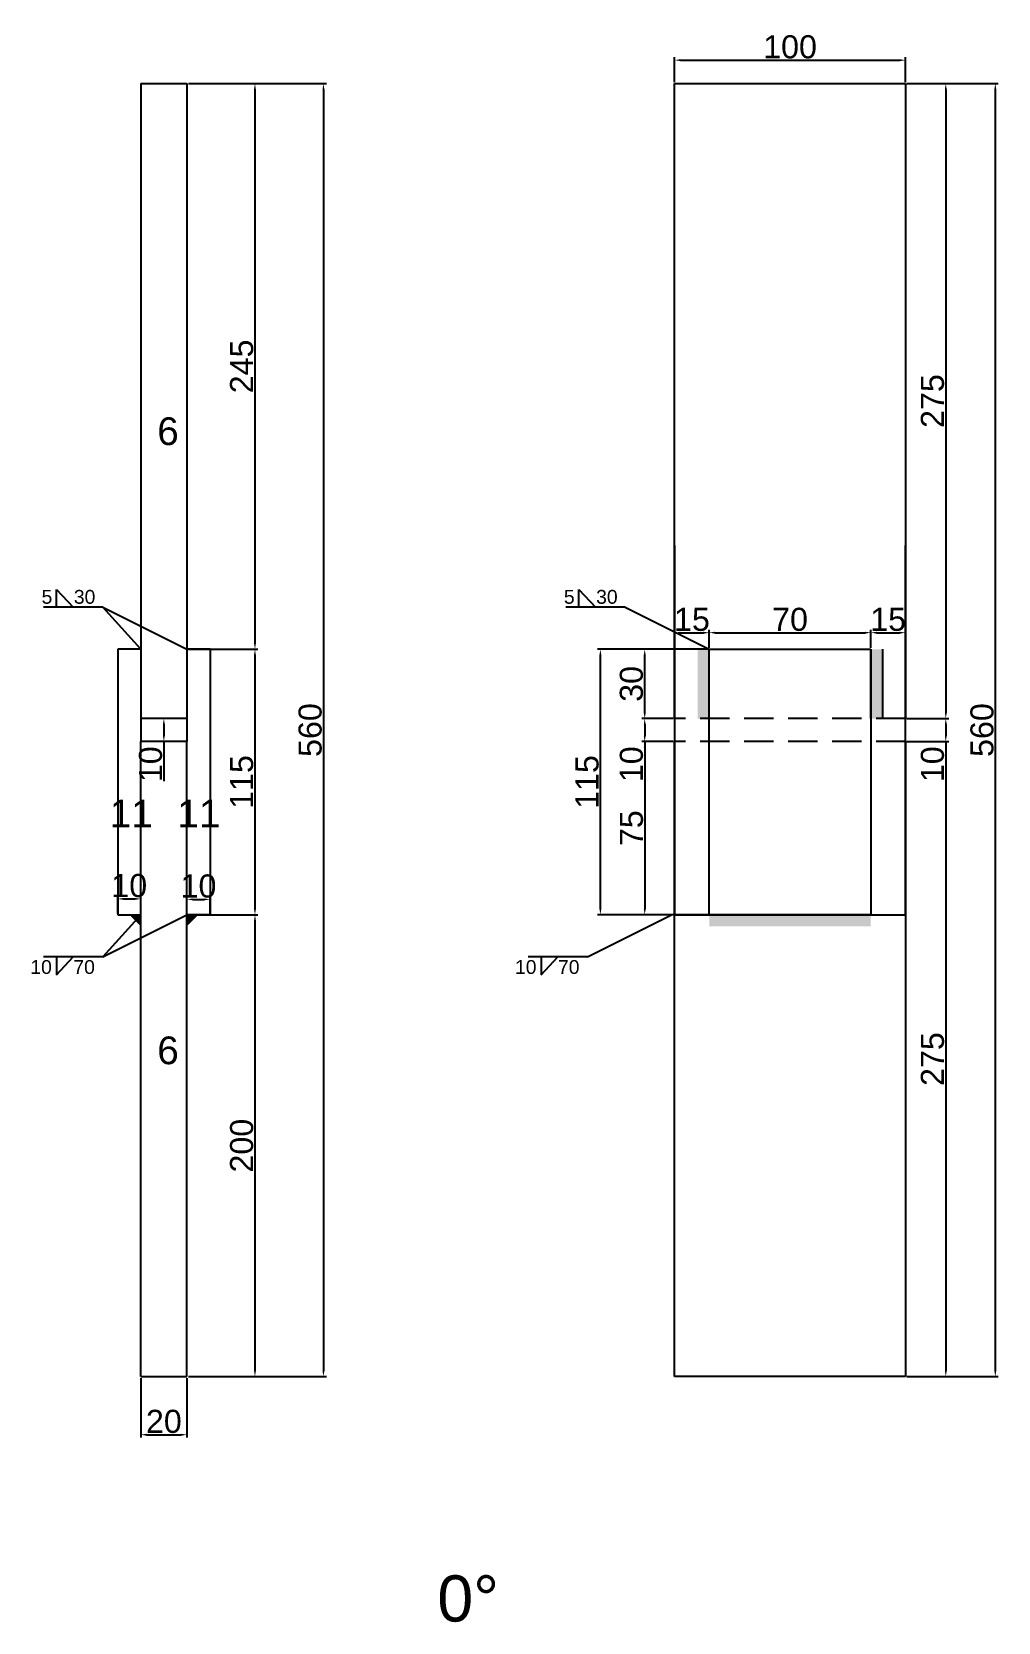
# Model space of a CAD drawing. Header units: millimetres. Extents: x 2042 to 7979, y 1265 to 2032.
# Drawn here: x 7560 to 7979, y 1265 to 1954 of the extents above; entities that cross this region are included whole.
import ezdxf

# ---------------------------------------------------------------- set-up
doc = ezdxf.new("R2010")
doc.units = ezdxf.units.MM
doc.linetypes.add('DASHED', pattern=[19.05, 12.7, -6.35])
for name, color, linetype in [('尺寸标注', 6, 'Continuous'), ('标号', 4, 'Continuous'), ('焊缝', 250, 'Continuous')]:
    doc.layers.add(name, color=color, linetype=linetype)
doc.styles.get("Standard").update_dxf_attribs({"font": 'arial.ttf'})
doc.dimstyles.new('ISO-25-JHF', dxfattribs={"dimtxt": 10, "dimasz": 2.5, "dimexe": 1.25, "dimexo": 0.625, "dimtad": 1, "dimtxsty": 'Standard', "dimcen": 2.5, "dimadec": 0, "dimazin": 0, "dimtfac": 1, "dimtmove": 0, "dimatfit": 3, "dimfxl": 0, "dimarcsym": 0})

# ---------------------------------------------------------------- blocks, each defined once
blk = doc.blocks.new('*D330')
at = {"layer": 'Defpoints', "color": 0, "transparency": 16777216}
for p in [(7938.76, 1941.79), (7838.76, 1931.65), (7938.76, 1931.65)]:
    blk.add_point(p, dxfattribs=at)
at = {"layer": '尺寸标注', "color": 0, "lineweight": -2, "transparency": 16777216}
for p, q in [((7838.76, 1932.27), (7838.76, 1943.04)), ((7938.76, 1932.27), (7938.76, 1943.04)), ((7841.26, 1941.79), (7936.26, 1941.79))]:
    blk.add_line(p, q, dxfattribs=at)
at = {"layer": '尺寸标注', "color": 0, "transparency": 16777216}
for points in [[(7841.26, 1942.2), (7841.26, 1941.37), (7838.76, 1941.79)], [(7936.26, 1942.2), (7936.26, 1941.37), (7938.76, 1941.79)]]:
    blk.add_solid(points, dxfattribs=at)
at = {"layer": '尺寸标注', "color": 0, "transparency": 16777216, "insert": (7888.76, 1947.52), "char_height": 10, "attachment_point": 5}
blk.add_mtext('100', dxfattribs=at)
blk = doc.blocks.new('*D331')
at = {"layer": 'Defpoints', "color": 0, "transparency": 16777216}
for p in [(7938.76, 1931.65), (7938.76, 1656.65), (7956.23, 1656.65)]:
    blk.add_point(p, dxfattribs=at)
at = {"layer": '尺寸标注', "color": 0, "lineweight": -2, "transparency": 16777216}
for p, q in [((7939.38, 1931.65), (7957.48, 1931.65)), ((7956.23, 1929.15), (7956.23, 1659.15)), ((7939.38, 1656.65), (7957.48, 1656.65))]:
    blk.add_line(p, q, dxfattribs=at)
at = {"layer": '尺寸标注', "color": 0, "transparency": 16777216}
for points in [[(7955.82, 1929.15), (7956.65, 1929.15), (7956.23, 1931.65)], [(7955.82, 1659.15), (7956.65, 1659.15), (7956.23, 1656.65)]]:
    blk.add_solid(points, dxfattribs=at)
at = {"layer": '尺寸标注', "color": 0, "transparency": 16777216, "insert": (7950.5, 1794.15), "char_height": 10, "attachment_point": 5, "rotation": 90}
blk.add_mtext('275', dxfattribs=at)
blk = doc.blocks.new('*D332')
at = {"layer": 'Defpoints', "color": 0, "transparency": 16777216}
for p in [(7938.76, 1656.65), (7938.76, 1646.65), (7956.23, 1646.65)]:
    blk.add_point(p, dxfattribs=at)
at = {"layer": '尺寸标注', "color": 0, "lineweight": -2, "transparency": 16777216}
for p, q in [((7939.38, 1656.65), (7957.48, 1656.65)), ((7956.23, 1654.15), (7956.23, 1649.15)), ((7939.38, 1646.65), (7957.48, 1646.65)), ((7956.23, 1646.65), (7956.23, 1629.55))]:
    blk.add_line(p, q, dxfattribs=at)
at = {"layer": '尺寸标注', "color": 0, "transparency": 16777216}
for points in [[(7955.82, 1654.15), (7956.65, 1654.15), (7956.23, 1656.65)], [(7955.82, 1649.15), (7956.65, 1649.15), (7956.23, 1646.65)]]:
    blk.add_solid(points, dxfattribs=at)
at = {"layer": '尺寸标注', "color": 0, "transparency": 16777216, "insert": (7950.5, 1636.85), "char_height": 10, "attachment_point": 5, "rotation": 90}
blk.add_mtext('10', dxfattribs=at)
blk = doc.blocks.new('*D333')
at = {"layer": 'Defpoints', "color": 0, "transparency": 16777216}
for p in [(7938.76, 1646.65), (7938.76, 1371.65), (7956.23, 1371.65)]:
    blk.add_point(p, dxfattribs=at)
at = {"layer": '尺寸标注', "color": 0, "lineweight": -2, "transparency": 16777216}
for p, q in [((7939.38, 1646.65), (7957.48, 1646.65)), ((7956.23, 1644.15), (7956.23, 1374.15)), ((7939.38, 1371.65), (7957.48, 1371.65))]:
    blk.add_line(p, q, dxfattribs=at)
at = {"layer": '尺寸标注', "color": 0, "transparency": 16777216}
for points in [[(7955.82, 1644.15), (7956.65, 1644.15), (7956.23, 1646.65)], [(7955.82, 1374.15), (7956.65, 1374.15), (7956.23, 1371.65)]]:
    blk.add_solid(points, dxfattribs=at)
at = {"layer": '尺寸标注', "color": 0, "transparency": 16777216, "insert": (7950.5, 1509.15), "char_height": 10, "attachment_point": 5, "rotation": 90}
blk.add_mtext('275', dxfattribs=at)
blk = doc.blocks.new('*D225')
at = {"layer": 'Defpoints', "color": 0, "transparency": 16777216}
for p in [(7938.76, 1931.65), (7938.76, 1371.65), (7977.69, 1371.65)]:
    blk.add_point(p, dxfattribs=at)
at = {"layer": '尺寸标注', "color": 0, "lineweight": -2, "transparency": 16777216}
for p, q in [((7939.38, 1931.65), (7978.94, 1931.65)), ((7977.69, 1929.15), (7977.69, 1374.15)), ((7939.38, 1371.65), (7978.94, 1371.65))]:
    blk.add_line(p, q, dxfattribs=at)
at = {"layer": '尺寸标注', "color": 0, "transparency": 16777216}
for points in [[(7977.27, 1929.15), (7978.1, 1929.15), (7977.69, 1931.65)], [(7977.27, 1374.15), (7978.1, 1374.15), (7977.69, 1371.65)]]:
    blk.add_solid(points, dxfattribs=at)
at = {"layer": '尺寸标注', "color": 0, "transparency": 16777216, "insert": (7971.96, 1651.65), "char_height": 10, "attachment_point": 5, "rotation": 90}
blk.add_mtext('560', dxfattribs=at)
blk = doc.blocks.new('*D334')
at = {"layer": 'Defpoints', "color": 0, "transparency": 16777216}
for p in [(7607.49, 1371.65), (7627.49, 1371.65), (7627.49, 1346.45)]:
    blk.add_point(p, dxfattribs=at)
at = {"layer": '尺寸标注', "color": 0, "lineweight": -2, "transparency": 16777216}
for p, q in [((7607.49, 1371.02), (7607.49, 1345.2)), ((7627.49, 1371.02), (7627.49, 1345.2)), ((7609.99, 1346.45), (7624.99, 1346.45))]:
    blk.add_line(p, q, dxfattribs=at)
at = {"layer": '尺寸标注', "color": 0, "transparency": 16777216}
for points in [[(7609.99, 1346.87), (7609.99, 1346.03), (7607.49, 1346.45)], [(7624.99, 1346.87), (7624.99, 1346.03), (7627.49, 1346.45)]]:
    blk.add_solid(points, dxfattribs=at)
at = {"layer": '尺寸标注', "color": 0, "transparency": 16777216, "insert": (7617.49, 1352.18), "char_height": 10, "attachment_point": 5}
blk.add_mtext('20', dxfattribs=at)
blk = doc.blocks.new('*D335')
at = {"layer": 'Defpoints', "color": 0, "transparency": 16777216}
for p in [(7607.49, 1578.53), (7597.49, 1571.65), (7607.49, 1571.65)]:
    blk.add_point(p, dxfattribs=at)
at = {"layer": '尺寸标注', "color": 0, "lineweight": -2, "transparency": 16777216}
for p, q in [((7597.49, 1572.27), (7597.49, 1579.78)), ((7599.99, 1578.53), (7604.99, 1578.53)), ((7607.49, 1572.27), (7607.49, 1579.78))]:
    blk.add_line(p, q, dxfattribs=at)
at = {"layer": '尺寸标注', "color": 0, "transparency": 16777216}
for points in [[(7599.99, 1578.95), (7599.99, 1578.11), (7597.49, 1578.53)], [(7604.99, 1578.95), (7604.99, 1578.11), (7607.49, 1578.53)]]:
    blk.add_solid(points, dxfattribs=at)
at = {"layer": '尺寸标注', "color": 0, "transparency": 16777216, "insert": (7602.49, 1584.26), "char_height": 10, "attachment_point": 5}
blk.add_mtext('10', dxfattribs=at)
blk = doc.blocks.new('*D311')
at = {"layer": 'Defpoints', "color": 0, "transparency": 16777216}
for p in [(7637.49, 1578.32), (7627.49, 1571.65), (7637.49, 1571.65)]:
    blk.add_point(p, dxfattribs=at)
at = {"layer": '尺寸标注', "color": 0, "lineweight": -2, "transparency": 16777216}
for p, q in [((7627.49, 1572.27), (7627.49, 1579.57)), ((7629.99, 1578.32), (7634.99, 1578.32)), ((7637.49, 1572.27), (7637.49, 1579.57))]:
    blk.add_line(p, q, dxfattribs=at)
at = {"layer": '尺寸标注', "color": 0, "transparency": 16777216}
for points in [[(7629.99, 1578.73), (7629.99, 1577.9), (7627.49, 1578.32)], [(7634.99, 1578.73), (7634.99, 1577.9), (7637.49, 1578.32)]]:
    blk.add_solid(points, dxfattribs=at)
at = {"layer": '尺寸标注', "color": 0, "transparency": 16777216, "insert": (7632.49, 1584.05), "char_height": 10, "attachment_point": 5}
blk.add_mtext('10', dxfattribs=at)
blk = doc.blocks.new('*D312')
at = {"layer": 'Defpoints', "color": 0, "transparency": 16777216}
for p in [(7627.49, 1931.65), (7627.49, 1686.65), (7656.96, 1686.65)]:
    blk.add_point(p, dxfattribs=at)
at = {"layer": '尺寸标注', "color": 0, "lineweight": -2, "transparency": 16777216}
for p, q in [((7628.11, 1931.65), (7658.21, 1931.65)), ((7656.96, 1929.15), (7656.96, 1689.15)), ((7628.11, 1686.65), (7658.21, 1686.65))]:
    blk.add_line(p, q, dxfattribs=at)
at = {"layer": '尺寸标注', "color": 0, "transparency": 16777216}
for points in [[(7656.54, 1929.15), (7657.37, 1929.15), (7656.96, 1931.65)], [(7656.54, 1689.15), (7657.37, 1689.15), (7656.96, 1686.65)]]:
    blk.add_solid(points, dxfattribs=at)
at = {"layer": '尺寸标注', "color": 0, "transparency": 16777216, "insert": (7651.23, 1809.15), "char_height": 10, "attachment_point": 5, "rotation": 90}
blk.add_mtext('245', dxfattribs=at)
blk = doc.blocks.new('*D313')
at = {"layer": 'Defpoints', "color": 0, "transparency": 16777216}
for p in [(7637.49, 1686.65), (7637.49, 1571.65), (7656.96, 1571.65)]:
    blk.add_point(p, dxfattribs=at)
at = {"layer": '尺寸标注', "color": 0, "lineweight": -2, "transparency": 16777216}
for p, q in [((7638.11, 1686.65), (7658.21, 1686.65)), ((7656.96, 1684.15), (7656.96, 1574.15)), ((7638.11, 1571.65), (7658.21, 1571.65))]:
    blk.add_line(p, q, dxfattribs=at)
at = {"layer": '尺寸标注', "color": 0, "transparency": 16777216}
for points in [[(7656.54, 1684.15), (7657.37, 1684.15), (7656.96, 1686.65)], [(7656.54, 1574.15), (7657.37, 1574.15), (7656.96, 1571.65)]]:
    blk.add_solid(points, dxfattribs=at)
at = {"layer": '尺寸标注', "color": 0, "transparency": 16777216, "insert": (7651.23, 1629.15), "char_height": 10, "attachment_point": 5, "rotation": 90}
blk.add_mtext('115', dxfattribs=at)
blk = doc.blocks.new('*D314')
at = {"layer": 'Defpoints', "color": 0, "transparency": 16777216}
for p in [(7627.49, 1571.65), (7627.49, 1371.65), (7656.96, 1371.65)]:
    blk.add_point(p, dxfattribs=at)
at = {"layer": '尺寸标注', "color": 0, "lineweight": -2, "transparency": 16777216}
for p, q in [((7628.11, 1571.65), (7658.21, 1571.65)), ((7656.96, 1569.15), (7656.96, 1374.15)), ((7628.11, 1371.65), (7658.21, 1371.65))]:
    blk.add_line(p, q, dxfattribs=at)
at = {"layer": '尺寸标注', "color": 0, "transparency": 16777216}
for points in [[(7656.54, 1569.15), (7657.37, 1569.15), (7656.96, 1571.65)], [(7656.54, 1374.15), (7657.37, 1374.15), (7656.96, 1371.65)]]:
    blk.add_solid(points, dxfattribs=at)
at = {"layer": '尺寸标注', "color": 0, "transparency": 16777216, "insert": (7651.23, 1471.65), "char_height": 10, "attachment_point": 5, "rotation": 90}
blk.add_mtext('200', dxfattribs=at)
blk = doc.blocks.new('*D217')
at = {"layer": 'Defpoints', "color": 0, "transparency": 16777216}
for p in [(7628.11, 1931.65), (7628.11, 1371.65), (7686.63, 1371.65)]:
    blk.add_point(p, dxfattribs=at)
at = {"layer": '尺寸标注', "color": 0, "lineweight": -2, "transparency": 16777216}
for p, q in [((7628.74, 1931.65), (7687.88, 1931.65)), ((7686.63, 1929.15), (7686.63, 1374.15)), ((7628.74, 1371.65), (7687.88, 1371.65))]:
    blk.add_line(p, q, dxfattribs=at)
at = {"layer": '尺寸标注', "color": 0, "transparency": 16777216}
for points in [[(7686.21, 1929.15), (7687.04, 1929.15), (7686.63, 1931.65)], [(7686.21, 1374.15), (7687.04, 1374.15), (7686.63, 1371.65)]]:
    blk.add_solid(points, dxfattribs=at)
at = {"layer": '尺寸标注', "color": 0, "transparency": 16777216, "insert": (7680.9, 1651.65), "char_height": 10, "attachment_point": 5, "rotation": 90}
blk.add_mtext('560', dxfattribs=at)
blk = doc.blocks.new('*D315')
at = {"layer": 'Defpoints', "color": 0, "transparency": 16777216}
for p in [(7627.49, 1656.65), (7617.49, 1646.65), (7627.49, 1646.65)]:
    blk.add_point(p, dxfattribs=at)
at = {"layer": '尺寸标注', "color": 0, "lineweight": -2, "transparency": 16777216}
for p, q in [((7626.86, 1656.65), (7616.24, 1656.65)), ((7617.49, 1654.15), (7617.49, 1649.15)), ((7626.86, 1646.65), (7616.24, 1646.65)), ((7617.49, 1646.65), (7617.49, 1629.55))]:
    blk.add_line(p, q, dxfattribs=at)
at = {"layer": '尺寸标注', "color": 0, "transparency": 16777216}
for points in [[(7617.07, 1654.15), (7617.91, 1654.15), (7617.49, 1656.65)], [(7617.07, 1649.15), (7617.91, 1649.15), (7617.49, 1646.65)]]:
    blk.add_solid(points, dxfattribs=at)
at = {"layer": '尺寸标注', "color": 0, "transparency": 16777216, "insert": (7611.76, 1636.85), "char_height": 10, "attachment_point": 5, "rotation": 90}
blk.add_mtext('10', dxfattribs=at)
blk = doc.blocks.new('*D316')
at = {"layer": 'Defpoints', "color": 0, "transparency": 16777216}
for p in [(7806.6, 1686.65), (7853.76, 1686.65), (7853.76, 1571.65)]:
    blk.add_point(p, dxfattribs=at)
at = {"layer": '尺寸标注', "color": 0, "lineweight": -2, "transparency": 16777216}
for p, q in [((7853.13, 1686.65), (7805.35, 1686.65)), ((7806.6, 1574.15), (7806.6, 1684.15)), ((7853.13, 1571.65), (7805.35, 1571.65))]:
    blk.add_line(p, q, dxfattribs=at)
at = {"layer": '尺寸标注', "color": 0, "transparency": 16777216}
for points in [[(7806.18, 1684.15), (7807.01, 1684.15), (7806.6, 1686.65)], [(7806.18, 1574.15), (7807.01, 1574.15), (7806.6, 1571.65)]]:
    blk.add_solid(points, dxfattribs=at)
at = {"layer": '尺寸标注', "color": 0, "transparency": 16777216, "insert": (7800.87, 1629.15), "char_height": 10, "attachment_point": 5, "rotation": 90}
blk.add_mtext('115', dxfattribs=at)
blk = doc.blocks.new('*D218')
at = {"layer": 'Defpoints', "color": 0, "transparency": 16777216}
for p in [(7825.81, 1686.65), (7838.76, 1686.65), (7838.76, 1656.65)]:
    blk.add_point(p, dxfattribs=at)
at = {"layer": '尺寸标注', "color": 0, "lineweight": -2, "transparency": 16777216}
for p, q in [((7838.13, 1686.65), (7824.56, 1686.65)), ((7825.81, 1659.15), (7825.81, 1684.15)), ((7838.13, 1656.65), (7824.56, 1656.65))]:
    blk.add_line(p, q, dxfattribs=at)
at = {"layer": '尺寸标注', "color": 0, "transparency": 16777216}
for points in [[(7825.39, 1684.15), (7826.22, 1684.15), (7825.81, 1686.65)], [(7825.39, 1659.15), (7826.22, 1659.15), (7825.81, 1656.65)]]:
    blk.add_solid(points, dxfattribs=at)
at = {"layer": '尺寸标注', "color": 0, "transparency": 16777216, "insert": (7820.07, 1671.65), "char_height": 10, "attachment_point": 5, "rotation": 90}
blk.add_mtext('30', dxfattribs=at)
blk = doc.blocks.new('*D317')
at = {"layer": 'Defpoints', "color": 0, "transparency": 16777216}
for p in [(7853.76, 1693.82), (7838.76, 1686.65), (7853.76, 1686.65)]:
    blk.add_point(p, dxfattribs=at)
at = {"layer": '尺寸标注', "color": 0, "lineweight": -2, "transparency": 16777216}
for p, q in [((7838.76, 1687.27), (7838.76, 1695.07)), ((7853.76, 1687.27), (7853.76, 1695.07)), ((7841.26, 1693.82), (7851.26, 1693.82))]:
    blk.add_line(p, q, dxfattribs=at)
at = {"layer": '尺寸标注', "color": 0, "transparency": 16777216}
for points in [[(7841.26, 1694.24), (7841.26, 1693.4), (7838.76, 1693.82)], [(7851.26, 1694.24), (7851.26, 1693.4), (7853.76, 1693.82)]]:
    blk.add_solid(points, dxfattribs=at)
at = {"layer": '尺寸标注', "color": 0, "transparency": 16777216, "insert": (7846.26, 1699.55), "char_height": 10, "attachment_point": 5}
blk.add_mtext('15', dxfattribs=at)
blk = doc.blocks.new('*D318')
at = {"layer": 'Defpoints', "color": 0, "transparency": 16777216}
for p in [(7923.76, 1693.82), (7853.76, 1686.65), (7923.76, 1686.65)]:
    blk.add_point(p, dxfattribs=at)
at = {"layer": '尺寸标注', "color": 0, "lineweight": -2, "transparency": 16777216}
for p, q in [((7853.76, 1687.27), (7853.76, 1695.07)), ((7923.76, 1687.27), (7923.76, 1695.07)), ((7856.26, 1693.82), (7921.26, 1693.82))]:
    blk.add_line(p, q, dxfattribs=at)
at = {"layer": '尺寸标注', "color": 0, "transparency": 16777216}
for points in [[(7856.26, 1694.24), (7856.26, 1693.4), (7853.76, 1693.82)], [(7921.26, 1694.24), (7921.26, 1693.4), (7923.76, 1693.82)]]:
    blk.add_solid(points, dxfattribs=at)
at = {"layer": '尺寸标注', "color": 0, "transparency": 16777216, "insert": (7888.76, 1699.55), "char_height": 10, "attachment_point": 5}
blk.add_mtext('70', dxfattribs=at)
blk = doc.blocks.new('*D319')
at = {"layer": 'Defpoints', "color": 0, "transparency": 16777216}
for p in [(7938.76, 1693.82), (7923.76, 1686.65), (7938.76, 1686.65)]:
    blk.add_point(p, dxfattribs=at)
at = {"layer": '尺寸标注', "color": 0, "lineweight": -2, "transparency": 16777216}
for p, q in [((7923.76, 1687.27), (7923.76, 1695.07)), ((7938.76, 1687.27), (7938.76, 1695.07)), ((7926.26, 1693.82), (7936.26, 1693.82))]:
    blk.add_line(p, q, dxfattribs=at)
at = {"layer": '尺寸标注', "color": 0, "transparency": 16777216}
for points in [[(7926.26, 1694.24), (7926.26, 1693.4), (7923.76, 1693.82)], [(7936.26, 1694.24), (7936.26, 1693.4), (7938.76, 1693.82)]]:
    blk.add_solid(points, dxfattribs=at)
at = {"layer": '尺寸标注', "color": 0, "transparency": 16777216, "insert": (7931.26, 1699.55), "char_height": 10, "attachment_point": 5}
blk.add_mtext('15', dxfattribs=at)
blk = doc.blocks.new('*D320')
at = {"layer": 'Defpoints', "color": 0, "transparency": 16777216}
for p in [(7838.76, 1656.65), (7825.81, 1646.65), (7838.76, 1646.65)]:
    blk.add_point(p, dxfattribs=at)
at = {"layer": '尺寸标注', "color": 0, "lineweight": -2, "transparency": 16777216}
for p, q in [((7838.13, 1656.65), (7824.56, 1656.65)), ((7825.81, 1654.15), (7825.81, 1649.15)), ((7838.13, 1646.65), (7824.56, 1646.65)), ((7825.81, 1646.65), (7825.81, 1629.55))]:
    blk.add_line(p, q, dxfattribs=at)
at = {"layer": '尺寸标注', "color": 0, "transparency": 16777216}
for points in [[(7825.39, 1654.15), (7826.22, 1654.15), (7825.81, 1656.65)], [(7825.39, 1649.15), (7826.22, 1649.15), (7825.81, 1646.65)]]:
    blk.add_solid(points, dxfattribs=at)
at = {"layer": '尺寸标注', "color": 0, "transparency": 16777216, "insert": (7820.07, 1636.85), "char_height": 10, "attachment_point": 5, "rotation": 90}
blk.add_mtext('10', dxfattribs=at)
blk = doc.blocks.new('*D321')
at = {"layer": 'Defpoints', "color": 0, "transparency": 16777216}
for p in [(7838.76, 1646.65), (7825.81, 1571.65), (7838.76, 1571.65)]:
    blk.add_point(p, dxfattribs=at)
at = {"layer": '尺寸标注', "color": 0, "lineweight": -2, "transparency": 16777216}
for p, q in [((7838.13, 1646.65), (7824.56, 1646.65)), ((7825.81, 1644.15), (7825.81, 1574.15)), ((7838.13, 1571.65), (7824.56, 1571.65))]:
    blk.add_line(p, q, dxfattribs=at)
at = {"layer": '尺寸标注', "color": 0, "transparency": 16777216}
for points in [[(7825.39, 1644.15), (7826.22, 1644.15), (7825.81, 1646.65)], [(7825.39, 1574.15), (7826.22, 1574.15), (7825.81, 1571.65)]]:
    blk.add_solid(points, dxfattribs=at)
at = {"layer": '尺寸标注', "color": 0, "transparency": 16777216, "insert": (7820.1, 1609.15), "char_height": 10, "attachment_point": 5, "rotation": 90}
blk.add_mtext('75', dxfattribs=at)

msp = doc.modelspace()

# ---------------------------------------------------------------- hatches: boundary and pattern name
at = {"layer": '焊缝'}
h = msp.add_hatch(color=250, dxfattribs=at)
h.dxf.hatch_style = 1
h.paths.add_polyline_path([(7853.756, 1686.648), (7848.756, 1686.648), (7848.756, 1656.648), (7853.756, 1656.648)])
h = msp.add_hatch(color=250, dxfattribs=at)
h.dxf.hatch_style = 1
h.paths.add_polyline_path([(7923.756, 1686.648), (7928.756, 1686.628), (7928.756, 1656.648), (7923.756, 1656.648)])
h = msp.add_hatch(color=250, dxfattribs=at)
h.dxf.hatch_style = 1
h.paths.add_polyline_path([(7607.489, 1566.648), (7602.489, 1571.648), (7607.489, 1571.648)])
h = msp.add_hatch(color=250, dxfattribs=at)
h.dxf.hatch_style = 1
h.paths.add_polyline_path([(7627.489, 1566.648), (7632.489, 1571.648), (7627.489, 1571.648)])
h = msp.add_hatch(color=250, dxfattribs=at)
h.dxf.hatch_style = 1
h.paths.add_polyline_path([(7853.756, 1566.648), (7853.756, 1571.648), (7923.756, 1571.648), (7923.756, 1566.648)])

# ---------------------------------------------------------------- linework, layer by layer
for p, q in [((7607.489, 1931.648), (7627.489, 1931.648)), ((7607.489, 1931.648), (7607.489, 1656.648)), ((7627.489, 1931.648), (7627.489, 1656.648)), ((7838.756, 1931.648), (7938.756, 1931.648)), ((7838.756, 1656.648), (7838.756, 1931.648)), ((7938.756, 1931.648), (7938.756, 1656.648)), ((7838.756, 1731.648), (7838.756, 1571.648)), ((7938.756, 1571.648), (7938.756, 1731.648)), ((7597.489, 1686.648), (7597.489, 1571.648)), ((7607.489, 1686.648), (7597.489, 1686.648)), ((7637.489, 1686.648), (7627.489, 1686.648)), ((7637.489, 1686.648), (7637.489, 1571.648)), ((7853.756, 1686.648), (7923.756, 1686.648)), ((7853.756, 1571.648), (7853.756, 1686.648)), ((7853.756, 1686.648), (7923.756, 1686.648)), ((7923.756, 1686.648), (7923.756, 1571.648)), ((7627.489, 1656.648), (7607.489, 1656.648)), ((7607.489, 1656.648), (7607.489, 1646.648)), ((7627.489, 1656.648), (7627.489, 1646.648)), ((7627.489, 1646.648), (7607.489, 1646.648)), ((7607.489, 1371.648), (7607.489, 1646.648)), ((7627.489, 1371.648), (7627.489, 1646.648)), ((7838.756, 1371.648), (7838.756, 1646.648)), ((7938.756, 1646.648), (7938.756, 1371.648)), ((7597.489, 1571.648), (7607.489, 1571.648)), ((7637.489, 1571.648), (7627.489, 1571.648)), ((7838.756, 1571.648), (7938.756, 1571.648)), ((7923.756, 1571.648), (7853.756, 1571.648)), ((7607.489, 1371.648), (7627.489, 1371.648)), ((7938.756, 1371.648), (7838.756, 1371.648))]:
    msp.add_line(p, q)
at = {"linetype": 'DASHED'}
for p, q in [((7938.756, 1656.648), (7838.756, 1656.648)), ((7938.756, 1646.648), (7838.756, 1646.648))]:
    msp.add_line(p, q, dxfattribs=at)
at = {"layer": '尺寸标注'}
for p, q in [((7570.984, 1704.838), (7570.984, 1712.603)), ((7570.984, 1712.603), (7578.216, 1704.838)), ((7797.252, 1704.838), (7797.252, 1712.603)), ((7797.252, 1712.603), (7804.484, 1704.838)), ((7591.098, 1704.838), (7565.335, 1704.838)), ((7607.489, 1686.648), (7591.098, 1704.838)), ((7591.098, 1704.838), (7627.489, 1686.648)), ((7817.365, 1704.838), (7791.602, 1704.838)), ((7817.365, 1704.838), (7853.756, 1686.648)), ((7607.489, 1571.648), (7591.098, 1553.459)), ((7591.098, 1553.459), (7627.489, 1571.648)), ((7801.051, 1553.459), (7837.443, 1571.648)), ((7591.098, 1553.459), (7565.335, 1553.459)), ((7570.984, 1553.459), (7570.984, 1545.694)), ((7570.984, 1545.694), (7578.216, 1553.459)), ((7801.051, 1553.459), (7775.288, 1553.459)), ((7780.938, 1553.459), (7780.938, 1545.694)), ((7780.938, 1545.694), (7788.17, 1553.459))]:
    msp.add_line(p, q, dxfattribs=at)
at = {"layer": '焊缝'}
for p, q in [((7853.756, 1656.648), (7853.756, 1686.648)), ((7923.756, 1656.648), (7923.756, 1686.648)), ((7928.756, 1686.628), (7928.756, 1656.648)), ((7838.756, 1571.648), (7938.756, 1571.648))]:
    msp.add_line(p, q, dxfattribs=at)

# ---------------------------------------------------------------- texts
at = {"insert": (7735.965, 1285.542), "char_height": 20, "attachment_point": 1}
msp.add_mtext_dynamic_manual_height_columns('0° ', width=70.10425, gutter_width=12.5, heights=[0], dxfattribs=at)
at = {"layer": '尺寸标注', "char_height": 6}
for s, insert, attachment_point in [('5    30', (7564.515, 1712.355), 1), ('5    30', (7790.782, 1712.355), 1), ('\\pt0;10    70', (7559.643, 1545.942), 7), ('\\pt0;10    70', (7769.596, 1545.942), 7)]:
    msp.add_mtext_dynamic_manual_height_columns(s, width=68.30832, gutter_width=12.5, heights=[0], dxfattribs=dict(at, insert=insert, attachment_point=attachment_point))
at = {"layer": '标号', "char_height": 12, "attachment_point": 7}
for s, insert in [('6 ', (7614.625, 1774.938)), ('11 ', (7594.067, 1609.509)), ('11 ', (7623.367, 1609.509)), ('6 ', (7614.625, 1506.764))]:
    msp.add_mtext_dynamic_manual_height_columns(s, width=70.10425, gutter_width=12.5, heights=[0], dxfattribs=dict(at, insert=insert))

# ---------------------------------------------------------------- dimensions: what is measured, and where the dimension line sits
at = {"layer": '尺寸标注'}
for p1, p2, distance, picture, middle in [((7838.756, 1931.648), (7938.756, 1931.648), 10.138, '*D330', (7888.756, 1947.517)), ((7627.489, 1931.648), (7627.489, 1686.648), 29.467, '*D312', (7651.225, 1809.148)), ((7938.756, 1931.648), (7938.756, 1656.648), 17.478, '*D331', (7950.504, 1794.148)), ((7938.756, 1931.648), (7938.756, 1371.648), 38.931, '*D225', (7971.956, 1651.648)), ((7838.756, 1686.648), (7853.756, 1686.648), 7.173, '*D317', (7846.256, 1699.552)), ((7853.756, 1686.648), (7923.756, 1686.648), 7.173, '*D318', (7888.756, 1699.552)), ((7923.756, 1686.648), (7938.756, 1686.648), 7.173, '*D319', (7931.256, 1699.552)), ((7637.489, 1686.648), (7637.489, 1571.648), 19.467, '*D313', (7651.225, 1629.148)), ((7853.756, 1571.648), (7853.756, 1686.648), 47.158, '*D316', (7800.867, 1629.148)), ((7838.756, 1656.648), (7838.756, 1686.648), 12.951, '*D218', (7820.071, 1671.648)), ((7627.489, 1656.648), (7627.489, 1646.648), -10, '*D315', (7611.758, 1636.849)), ((7838.756, 1656.648), (7838.756, 1646.648), -12.951, '*D320', (7820.075, 1636.849)), ((7938.756, 1656.648), (7938.756, 1646.648), 17.478, '*D332', (7950.504, 1636.849)), ((7838.756, 1646.648), (7838.756, 1571.648), -12.951, '*D321', (7820.095, 1609.148)), ((7938.756, 1646.648), (7938.756, 1371.648), 17.478, '*D333', (7950.504, 1509.148)), ((7627.489, 1571.648), (7627.489, 1371.648), 29.467, '*D314', (7651.225, 1471.648))]:
    dim = msp.add_aligned_dim(p1=p1, p2=p2, distance=distance, dimstyle='ISO-25-JHF', dxfattribs=at)
    dim.commit()
    dim.dimension.update_dxf_attribs({"geometry": picture, "text_midpoint": middle})
for base, p1, p2, angle, picture, middle in [((7686.627, 1371.648), (7628.114, 1931.648), (7628.114, 1371.648), 270, '*D217', (7686.627, 1651.648)), ((7607.489, 1578.531), (7597.489, 1571.648), (7607.489, 1571.648), 0, '*D335', (7602.489, 1578.531)), ((7637.489, 1578.317), (7627.489, 1571.648), (7637.489, 1571.648), 0, '*D311', (7632.489, 1578.317)), ((7627.489, 1346.45), (7607.489, 1371.648), (7627.489, 1371.648), 0, '*D334', (7617.489, 1346.45))]:
    dim = msp.add_linear_dim(base=base, p1=p1, p2=p2, angle=angle, dimstyle='ISO-25-JHF', dxfattribs=at)
    dim.commit()
    dim.dimension.update_dxf_attribs({"geometry": picture, "text_midpoint": middle, "dimtype": 161})

doc.saveas('drawing.dxf')
